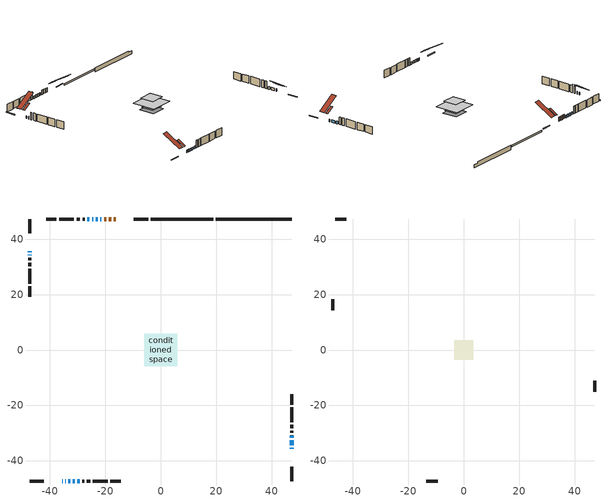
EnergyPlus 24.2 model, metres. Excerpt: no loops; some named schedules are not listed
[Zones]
conditioned space
 floor adiabatic (Floor4 construction): -3.2,-3.2 -3.2,3.2 3.2,3.2 3.2,-3.2 z0.91
 floor adiabatic (AdiabaticFloorConstruction): -5.94,-5.94 -5.94,5.94 5.94,5.94 5.94,-5.94 z2.13
 floor foundation (Slab1 construction): -3.87,-3.87 -3.87,3.87 3.87,3.87 3.87,-3.87 z-1.22
 floor foundation (Slab2 construction): -3.2,-3.2 -3.2,3.2 3.2,3.2 3.2,-3.2 z0
 wall outside (RimJoist1 construction): -4.54,47.31 -9.68,47.31 / -47.31,-47.31 -42.17,-47.31 / -47.31,47.31 -47.31,42.17 / 47.31,-47.31 47.31,-42.17 z0.91:1.21
 wall outside (AdiabaticWallConstruction 1): -16.2,47.31 -17.02,47.31 / -17.94,47.31 -18.75,47.31 / -19.68,47.31 -20.49,47.31 z0.91:2.94
 wall outside (AdiabaticWallConstruction): -35.64,-47.31 -35.41,-47.31 / -34.48,-47.31 -34.26,-47.31 / -21.42,47.31 -21.85,47.31 / -47.31,35.64 -47.31,35.3 / 47.31,-35.64 47.31,-35.3 / -33.34,-47.31 -32.66,-47.31 / -31.73,-47.31 -31.02,-47.31 / -22.77,47.31 -23.38,47.31 / 47.31,-34.37 47.31,-32.54 / 47.31,-31.61 47.31,-30.88 / -30.09,-47.31 -29.29,-47.31 / -24.31,47.31 -24.81,47.31 / -25.74,47.31 -26.57,47.31 / -47.31,34.37 -47.31,34.16 z0.91:2.13
 wall outside (Wall1 construction): -27.49,47.31 -28.26,47.31 / -28.36,-47.31 -27.6,-47.31 / -47.31,33.23 -47.31,32.47 / 47.31,-29.95 47.31,-29.19 z0.91:4.57
 wall outside (Wall2 construction): -29.19,47.31 -30.4,47.31 / -26.67,-47.31 -25.45,-47.31 / -47.31,31.54 -47.31,30.32 / 47.31,-28.26 47.31,-27.04 z0.91:4.57
 wall outside (Wall3 construction): -31.33,47.31 -36.72,47.31 / -24.52,-47.31 -19.13,-47.31 / -47.31,29.39 -47.31,24 / 47.31,-26.11 47.31,-20.72 z0.91:4.57
 wall outside (Wall4 construction): -37.65,47.31 -41.43,47.31 / -18.21,-47.31 -14.42,-47.31 / -47.31,23.08 -47.31,19.29 / 47.31,-19.79 47.31,-16.01 z0.91:4.57
 wall foundation (FoundationWall1 construction): 19.88,47.31,-1.22 19.88,47.31,0.91 44.57,47.31,0.91 44.57,47.31,0.31 47.31,47.31,0.31 47.31,47.31,-1.22
 wall foundation (FoundationWall2 construction): 18.95,47.31 -3.61,47.31 z0:0.61
 window (WindowConstruction): -35.64,-47.31 -35.41,-47.31 z0.91:2.13
 window (WindowConstruction 9): -34.48,-47.31 -34.27,-47.31 z0.91:2.13
 window (WindowConstruction 10): -21.42,47.31 -21.84,47.31 z0.91:2.13
 window (WindowConstruction 11): -47.31,35.64 -47.31,35.3 z0.91:2.13
 window (WindowConstruction 12): 47.31,-35.64 47.31,-35.3 z0.91:2.13
 window (WindowConstruction 13): -33.34,-47.31 -32.66,-47.31 z0.91:2.13
 window (WindowConstruction 1): -31.73,-47.31 -31.02,-47.31 z0.91:2.13
 window (WindowConstruction 2): -22.77,47.31 -23.38,47.31 z0.91:2.13
 window (WindowConstruction 3): 47.31,-34.37 47.31,-32.54 z0.91:2.13
 window (WindowConstruction 4): 47.31,-31.61 47.31,-30.88 z0.91:2.13
 window (WindowConstruction 5): -30.09,-47.31 -29.29,-47.31 z0.91:2.13
 window (WindowConstruction 6): -24.31,47.31 -24.81,47.31 z0.91:2.13
 window (WindowConstruction 7): -25.74,47.31 -26.57,47.31 z0.91:2.13
 window (WindowConstruction 8): -47.31,34.37 -47.31,34.16 z0.91:2.13
 door (Door): -16.2,47.31 -17.01,47.31 z0.91:2.94
 door (Door 1): -17.94,47.31 -18.75,47.31 z0.91:2.94
 door (Door 2): -19.68,47.31 -20.49,47.31 z0.91:2.94
 ceiling adiabatic (AdiabaticFloorConstruction): 5.94,-5.94 5.94,5.94 -5.94,5.94 -5.94,-5.94 z2.13
 roof outside (Roof4 construction): -15.28,47.31,4.57 -15.28,43.5,6.79 -14.17,43.5,6.79 -14.17,47.31,4.57; -36.57,-47.31,4.57 -36.57,-43.5,6.79 -37.67,-43.5,6.79 -37.67,-47.31,4.57; -47.31,36.57,4.57 -43.5,36.57,6.79 -43.5,37.67,6.79 -47.31,37.67,4.57; 47.31,-36.57,4.57 43.5,-36.57,6.79 43.5,-37.67,6.79 47.31,-37.67,4.57
attic - vented
 floor to conditioned space (Floor1 construction Reversed): -3.5,-3.5 -3.5,3.5 3.5,3.5 3.5,-3.5 z4.57
 floor to conditioned space (Floor2 construction Reversed): -3.43,-3.43 -3.43,3.43 3.43,3.43 3.43,-3.43 z4.57
 wall outside (Wall6 construction): -42.36,47.31 -46.38,47.31 / -13.49,-47.31 -9.48,-47.31 / -47.31,18.36 -47.31,14.35 / 47.31,-15.08 47.31,-11.06 z0.91:4.57
 roof outside (Roof1 construction): -13.24,47.31,4.57 -13.24,38.2,9.88 -10.61,38.2,9.88 -10.61,47.31,4.57; -38.6,-47.31,4.57 -38.6,-38.2,9.88 -41.24,-38.2,9.88 -41.24,-47.31,4.57; -47.31,38.6,4.57 -38.2,38.6,9.88 -38.2,41.24,9.88 -47.31,41.24,4.57; 47.31,-38.6,4.57 38.2,-38.6,9.88 38.2,-41.24,9.88 47.31,-41.24,4.57
[Building]
Building 1: Terrain=Suburbs
[Site:Location]
Swift Current_SK: Latitude {deg}=50.29; Longitude {deg}=-107.69; Time Zone {hr}=-6; Elevation {m}=817; Keep Site Location Information=Yes
[Site:GroundTemperature:Shallow]
0.0715302, -2.00391, -2.17012, -1.18522, 2.76862, 6.70403, 10.1158, 12.2771, 12.4607, 10.7029, 7.37809, 3.5634
[Site:WaterMainsTemperature]
Calculation Method=Schedule; Temperature Schedule=mains temperature schedule
[Material] Roughness=Rough; Thermal Absorptance=0.9
Name | Thickness {m} | Conductivity {W/m-K} | Density {kg/m3} | Specific Heat {J/kg-K} | Solar Absorptance | Visible Absorptance
asphalt or fiberglass shingles | 0.00635 | 0.162714 | 1121.4 | 1465.45 | 0.84 | 0.84
ceiling loosefill ins | 0.338667 | 0.0480833 | 16.02 | 1046.75 | 0.7 | 0.7
ceiling stud and cavity | 0.0889 | 7.21176 | 20.9862 | 1087.66 | 0.7 | 0.7
ceiling stud and cavity 1 | 0.1397 | 0.0873758 | 65.682 | 1177.47 | 0.7 | 0.7
concrete 4.0 in. | 0.1016 | 1.803125 | 2242.8 | 837.4 | 0.7 | 0.7
concrete 8.0 in. | 0.2032 | 1.803125 | 2242.8 | 837.4 | 0.7 | 0.7
door material | 0.04445 | 0.0451087 | 512.64 | 1214.23 | 0.7 | 0.7
door material 1 | 0.04445 | 0.20624 | 512.64 | 1214.23 | 0.7 | 0.7
exterior vertical ins | 0.0454343 | 0.029427 | 32.04 | 1214.23 | 0.7 | 0.7
exterior vertical ins 1 | 0.0573087 | 0.029427 | 32.04 | 1214.23 | 0.7 | 0.7
floor covering | 0.0127 | 9.015625 | 54.468 | 1339.84 | 0.6 | 0.6
floor covering 1 | 0.0127 | 0.0433444 | 54.468 | 1339.84 | 0.6 | 0.6
floor rigid ins; wall rigid ins 1 | 0.512978 | 0.029427 | 32.04 | 1214.23 | 0.7 | 0.7
floor stud and cavity | 0.0889 | 0.220277 | 50.32683 | 1063.81 | 0.7 | 0.7
floor stud and cavity 1 | 0.1397 | 1.75129 | 37.0049 | 1207.88 | 0.7 | 0.7
furniture material conditioned space 1 | 0.1524 | 0.115458 | 640.8 | 1214.23 | 0.6 | 0.6
gypsum board | 0.0127 | 0.160291 | 801 | 837.4 | 0.6 | 0.6
gypsum board 1 | 0.00254 | 0.160291 | 801 | 837.4 | 0.6 | 0.6
gypsum board 2 | 0.0127 | 0.160291 | 801 | 837.4 | 0.7 | 0.7
osb sheathing 0.5 in. | 0.0127 | 0.115458 | 512.64 | 1214.23 | 0.7 | 0.7
osb sheathing 0.75 in. | 0.01905 | 0.115458 | 512.64 | 1214.23 | 0.7 | 0.7
rim joist stud and cavity | 0.0508 | 0.271007 | 50.32683 | 1063.81 | 0.6 | 0.6
roof stud and cavity | 0.2032 | 0.170543 | 78.34581 | 1123.46 | 0.7 | 0.7
wall rigid ins | 0.103632 | 0.029427 | 32.04 | 1214.23 | 0.7 | 0.7
wall stud and cavity | 0.1397 | 0.0759218 | 139.0536 | 1170.24 | 0.7 | 0.7
wall stud and cavity 1 | 0.1397 | 0.120028 | 139.0536 | 1170.24 | 0.7 | 0.7
wall stud and cavity 2 | 0.1397 | 0.0743564 | 139.0536 | 1170.24 | 0.7 | 0.7
wall stud and cavity 3 | 0.1397 | 0.536101 | 139.0536 | 1170.24 | 0.7 | 0.7
wall stud and cavity 4 | 0.0889 | 6.1454 | 50.32683 | 1063.81 | 0.6 | 0.6
wall stud and cavity 5 | 0.0889 | 0.380278 | 52.3479 | 1209.89 | 0.7 | 0.7
wall stud and cavity 6 | 0.0889 | 0.391764 | 83.0341 | 1211.67 | 0.7 | 0.7
wood siding | 0.0254 | 0.102417 | 544.68 | 1172.36 | 0 | 0
wood siding 1 | 0.00254 | 0.102417 | 544.68 | 1172.36 | 0 | 0
wood siding 2; wood siding 3; wood siding 4 | 0.0254 | 0.102417 | 544.68 | 1172.36 | 0.7 | 0.7
[WindowMaterial:SimpleGlazingSystem]
Name | U-Factor {W/m2-K} | Solar Heat Gain Coefficient
WindowMaterial | 3.01842 | 0.55
WindowMaterial 1 | 2.95426 | 0.63
WindowMaterial 10 | 3.00026 | 0.58
WindowMaterial 2 | 5.11474 | 0.58
WindowMaterial 3 | 2.904297 | 0.68
WindowMaterial 4 | 4.96484 | 0.59
WindowMaterial 5 | 2.94177 | 0.64
WindowMaterial 6 | 5.31574 | 0.57
WindowMaterial 7 | 4.81438 | 0.61
WindowMaterial 8 | 1.919164 | 0.46
WindowMaterial 9 | 1.84762 | 0.5
[Construction]
AdiabaticFloorConstruction: floor stud and cavity 1, floor rigid ins, osb sheathing 0.75 in., floor covering 1
AdiabaticWallConstruction: wood siding 3, wall rigid ins 1, wall stud and cavity 5, gypsum board
AdiabaticWallConstruction 1: wood siding 4, wall rigid ins 1, wall stud and cavity 5, gypsum board
Door; Door 2: door material
Door 1: door material 1
Floor1 construction Reversed: gypsum board 1, ceiling stud and cavity
Floor2 construction Reversed: gypsum board, ceiling stud and cavity 1, ceiling loosefill ins
Floor4 construction: floor stud and cavity, floor covering
FoundationWall1 construction; FoundationWall2 construction: concrete 8.0 in., gypsum board 2
furniture construction conditioned space 1: furniture material conditioned space 1
PartitionWallConstruction: gypsum board, wall stud and cavity 6, gypsum board
RimJoist1 construction: wood siding 2, rim joist stud and cavity
Roof1 construction: asphalt or fiberglass shingles
Roof4 construction: asphalt or fiberglass shingles, osb sheathing 0.75 in., roof stud and cavity, gypsum board
Slab1 construction; Slab2 construction: concrete 4.0 in.
Wall1 construction: wood siding, osb sheathing 0.5 in., wall stud and cavity, gypsum board
Wall2 construction: wood siding, osb sheathing 0.5 in., wall stud and cavity 1, gypsum board
Wall3 construction: wood siding, osb sheathing 0.5 in., wall stud and cavity 2, gypsum board
Wall4 construction: wood siding, wall rigid ins, osb sheathing 0.5 in., wall stud and cavity 3, gypsum board
Wall6 construction: wood siding 1, wall stud and cavity 4
WindowConstruction: WindowMaterial
WindowConstruction 1: WindowMaterial 1
WindowConstruction 10: WindowMaterial 9
WindowConstruction 11; WindowConstruction 12; WindowConstruction 13: WindowMaterial 10
WindowConstruction 2: WindowMaterial 2
WindowConstruction 3: WindowMaterial 3
WindowConstruction 4: WindowMaterial 4
WindowConstruction 5: WindowMaterial 5
WindowConstruction 6: WindowMaterial 6
WindowConstruction 7: WindowMaterial 7
WindowConstruction 8; WindowConstruction 9: WindowMaterial 8
[Zone] Multiplier=1; Part of Total Floor Area=Yes
Name | Volume {m3}
attic - vented | 79.0646
conditioned space | 352.7
[Space]
Name | Zone | Volume {m3}
attic - vented 1 | attic - vented | 79.0646
conditioned space 1 | conditioned space | 352.7
[ZoneInfiltration:EffectiveLeakageArea]
infil attic - vented 1: Zone or Space=attic - vented 1; Schedule=Always On Discrete; Effective Air Leakage Area {cm2}=2994.08; Stack Coefficient=0.000623842; Wind Coefficient=1.68755e-05
[ZoneMixing]
whole house fan mix: Zone or Space=attic - vented; Schedule=Always On Continuous; Design Flow Rate Calculation Method=Flow/Zone; Design Flow Rate {m3/s}=0; Source Zone or Space=conditioned space
[SurfaceProperty:ExposedFoundationPerimeter] Exposed Perimeter Calculation Method=TotalExposedPerimeter
Name | Total Exposed Perimeter {m}
Slab1 | 27.432
Slab2 | 22.555
[InternalMass] Zone or ZoneList=conditioned space; Space or SpaceList=conditioned space 1
Name | Construction | Surface Area {m2}
furniture mass conditioned space 1 | furniture construction conditioned space 1 | 113.145
partition wall mass | PartitionWallConstruction | 241.897
[Lights]
interior lighting: Zone or ZoneList or Space or SpaceList=conditioned space 1; Schedule=interior lighting schedule; Design Level Calculation Method=LightingLevel; Lighting Level {W}=343.2; Return Air Fraction=0; Fraction Radiant=0.6; Fraction Visible=0.2; Fraction Replaceable=1
[People]
occupants: Zone or ZoneList or Space or SpaceList=conditioned space 1; Number of People Schedule=occupants schedule; Number of People Calculation Method=People; Number of People=3; Fraction Radiant=0.314171; Sensible Heat Fraction=0.56303; Activity Level Schedule=occupants activity schedule; Carbon Dioxide Generation Rate {m3/s-W}=0; Enable ASHRAE 55 Comfort Warnings=No; Mean Radiant Temperature Calculation Type=EnclosureAveraged
[ElectricEquipment] Zone or ZoneList or Space or SpaceList=conditioned space 1; Design Level Calculation Method=EquipmentLevel
Name | Schedule | Design Level {W} | Fraction Latent | Fraction Radiant | Fraction Lost
clothes dryer | clothes dryer schedule | 140.772 | 0.015 | 0.081 | 0.85
clothes washer | clothes washer schedule | 32.1985 | 0.03 | 0.162 | 0.7
cooking range | cooking range schedule | 215.147 | 0.08 | 0.432 | 0.2
dishwasher | dishwasher schedule | 66.8632 | 0.3 | 0.18 | 0.4
fridge | fridge schedule | 72.9452 | 0 | 0.6 | 0
mech vent house fan | mech vent house fan schedule | 0 | 0 | 0 | 1
mech vent house fan cfis | mech vent house fan cfis schedule | 0 | 0 | 0 | 0
misc plug loads | misc plug loads schedule | 494.7 | 0.045 | 0.513 | 0.1
whole house fan | Always On Discrete | 0 | 0 | 0 | 1
[OtherEquipment] Zone or ZoneList or Space or SpaceList=conditioned space 1; Design Level Calculation Method=EquipmentLevel
Name | Fuel Type | Schedule | Design Level {W} | Fraction Latent | Fraction Radiant | Fraction Lost
clothes dryer 1 | Electricity | clothes dryer schedule | 0 | 0.015 | 0.081 | 0.85
cooking range 1 | Electricity | cooking range schedule | 0 | 0.08 | 0.432 | 0.2
general water use latent | None | general water use schedule | 62.594 | 1 | 0 | 0
general water use sensible | None | general water use schedule | -61.6891 | 0 | 0.6 | 0
mech vent house fan latent load | None | Always On Discrete | 0 | 1 | 0 | 0
mech vent house fan sensible load | None | Always On Discrete | 0 | 0 | 0 | 0
water heater energy adjustment1 | Electricity | Always On Discrete | 0.01 | 0 | 0 | 1
[ZoneInfiltration:DesignFlowRate] Zone or ZoneList or Space or SpaceList=conditioned space 1; Schedule=Always On Discrete; Design Flow Rate Calculation Method=Flow/Zone; Design Flow Rate {m3/s}=0
infil flow; natural vent flow; whole house fan flow
[AvailabilityManager:Scheduled]
furnace airloop Availability Manager: Schedule=Always On Discrete
[Foundation:Kiva] Initial Indoor Air Temperature {C}=21; Wall Depth Below Slab {m}=0.2032; Custom Block X Position 1 {m}=0.2159; Custom Block Z Position 1 {m}=0
Name | Wall Height Above Grade {m} | Custom Block Material Name 1 | Custom Block Depth 1 {m}
Foundation Kiva 1 | 0.910011 | exterior vertical ins | 2.13
Foundation Kiva 2 | 0.609996 | exterior vertical ins 1 | 0.609996
[Foundation:Kiva:Settings]
Soil Conductivity {W/m-K}=0.849921; Soil Density {kg/m3}=1842.3; Soil Specific Heat {J/kg-K}=418.7; Ground Solar Absorptivity=0.9; Ground Thermal Absorptivity=0.9; Ground Surface Roughness {m}=0.03; Far-Field Width {m}=40; Deep-Ground Boundary Condition=ZeroFlux; Deep-Ground Depth {m}=40; Minimum Cell Dimension {m}=0.2; Maximum Cell Growth Coefficient=3; Simulation Timestep=Timestep
[Exterior:Lights]
exterior lighting: Schedule=exterior lighting schedule; Design Level {W}=75.6
[EnergyManagementSystem:GlobalVariable]
furnace_airloop_Fan_RTF
infil_program_Qfan
infil_program_Qinf
natural_vent_program_Qnv
natural_vent_program_Qwhf
[EnergyManagementSystem:Sensor]
Name | Output:Variable or Output:Meter Index Key | Output:Variable or Output:Meter
airflow_gain | infil flow | Infiltration Sensible Heat Gain Energy
airflow_gain_1 | natural vent flow | Infiltration Sensible Heat Gain Energy
airflow_gain_2 | whole house fan flow | Infiltration Sensible Heat Gain Energy
airflow_loss | infil flow | Infiltration Sensible Heat Loss Energy
airflow_loss_1 | natural vent flow | Infiltration Sensible Heat Loss Energy
airflow_loss_2 | whole house fan flow | Infiltration Sensible Heat Loss Energy
clg_load_cond |  | Cooling:EnergyTransfer:Zone:CONDITIONED SPACE
clg_sp_s; clg_sp_s_1 | cooling setpoint | Schedule Value
clothes_dryer_exhaust_0_sch_s | clothes dryer exhaust 0 schedule | Schedule Value
cool_season | cooling season schedule | Schedule Value
htg_load_cond |  | Heating:EnergyTransfer:Zone:CONDITIONED SPACE
htg_sp_s; htg_sp_s_1 | heating setpoint | Schedule Value
ig_ee_conv | clothes dryer | Electric Equipment Convective Heating Energy
ig_ee_conv_2 | cooking range | Electric Equipment Convective Heating Energy
ig_ee_conv_4 | fridge | Electric Equipment Convective Heating Energy
ig_ee_conv_5 | misc plug loads | Electric Equipment Convective Heating Energy
ig_ee_conv_6 | whole house fan | Electric Equipment Convective Heating Energy
ig_ee_rad | clothes dryer | Electric Equipment Radiant Heating Energy
ig_ee_rad_2 | cooking range | Electric Equipment Radiant Heating Energy
ig_ee_rad_4 | fridge | Electric Equipment Radiant Heating Energy
ig_ee_rad_5 | misc plug loads | Electric Equipment Radiant Heating Energy
ig_ee_rad_6 | whole house fan | Electric Equipment Radiant Heating Energy
ig_lgt_conv | interior lighting | Lights Convective Heating Energy
ig_lgt_rad | interior lighting | Lights Radiant Heating Energy
ig_lgt_vis | interior lighting | Lights Visible Radiation Heating Energy
ig_oe_conv | clothes dryer 1 | Other Equipment Convective Heating Energy
ig_oe_conv_1 | cooking range 1 | Other Equipment Convective Heating Energy
ig_oe_conv_2 | general water use latent | Other Equipment Convective Heating Energy
ig_oe_conv_3 | general water use sensible | Other Equipment Convective Heating Energy
ig_oe_conv_4 | water heater energy adjustment1 | Other Equipment Convective Heating Energy
ig_oe_rad | clothes dryer 1 | Other Equipment Radiant Heating Energy
ig_oe_rad_1 | cooking range 1 | Other Equipment Radiant Heating Energy
ig_oe_rad_2 | general water use latent | Other Equipment Radiant Heating Energy
ig_oe_rad_3 | general water use sensible | Other Equipment Radiant Heating Energy
ig_oe_rad_4 | water heater energy adjustment1 | Other Equipment Radiant Heating Energy
ig_ppl_conv | occupants | People Convective Heating Energy
ig_ppl_rad | occupants | People Radiant Heating Energy
im_conv | furniture mass conditioned space 1 | Surface Inside Face Convection Heat Gain Energy
im_conv_1 | partition wall mass | Surface Inside Face Convection Heat Gain Energy
im_ig | furniture mass conditioned space 1 | Surface Inside Face Internal Gains Radiation Heat Gain Energy
im_ig_1 | partition wall mass | Surface Inside Face Internal Gains Radiation Heat Gain Energy
im_lgt | furniture mass conditioned space 1 | Surface Inside Face Lights Radiation Heat Gain Energy
im_lgt_1 | partition wall mass | Surface Inside Face Lights Radiation Heat Gain Energy
im_sol | furniture mass conditioned space 1 | Surface Inside Face Solar Radiation Heat Gain Energy
im_sol_1 | partition wall mass | Surface Inside Face Solar Radiation Heat Gain Energy
im_surf | furniture mass conditioned space 1 | Surface Inside Face Net Surface Thermal Radiation Heat Gain Energy
im_surf_1 | partition wall mass | Surface Inside Face Net Surface Thermal Radiation Heat Gain Energy
mv_conv | mech vent house fan | Electric Equipment Convective Heating Energy
mv_conv_1 | mech vent house fan cfis | Electric Equipment Convective Heating Energy
mv_conv_2 | mech vent house fan latent load | Other Equipment Convective Heating Energy
mv_conv_3 | mech vent house fan sensible load | Other Equipment Convective Heating Energy
mv_rad | mech vent house fan | Electric Equipment Radiant Heating Energy
mv_rad_1 | mech vent house fan cfis | Electric Equipment Radiant Heating Energy
mv_rad_2 | mech vent house fan latent load | Other Equipment Radiant Heating Energy
mv_rad_3 | mech vent house fan sensible load | Other Equipment Radiant Heating Energy
natural_vent_s | natural vent schedule | Schedule Value
out_pb_s |  | Site Outdoor Air Barometric Pressure
out_wt_s |  | Site Outdoor Air Humidity Ratio
site_vw_s |  | Site Wind Speed
ss_back_out | Window1 | Surface Window Shortwave from Zone Back Out Window Heat Transfer Rate
ss_back_out_1 | Window10 | Surface Window Shortwave from Zone Back Out Window Heat Transfer Rate
ss_back_out_10 | Window6 | Surface Window Shortwave from Zone Back Out Window Heat Transfer Rate
ss_back_out_11 | Window7 | Surface Window Shortwave from Zone Back Out Window Heat Transfer Rate
ss_back_out_12 | Window8 | Surface Window Shortwave from Zone Back Out Window Heat Transfer Rate
ss_back_out_13 | Window9 | Surface Window Shortwave from Zone Back Out Window Heat Transfer Rate
ss_back_out_2 | Window11 | Surface Window Shortwave from Zone Back Out Window Heat Transfer Rate
ss_back_out_3 | Window12 | Surface Window Shortwave from Zone Back Out Window Heat Transfer Rate
ss_back_out_4 | Window13 | Surface Window Shortwave from Zone Back Out Window Heat Transfer Rate
ss_back_out_5 | Window14 | Surface Window Shortwave from Zone Back Out Window Heat Transfer Rate
ss_back_out_6 | Window2 | Surface Window Shortwave from Zone Back Out Window Heat Transfer Rate
ss_back_out_7 | Window3 | Surface Window Shortwave from Zone Back Out Window Heat Transfer Rate
ss_back_out_8 | Window4 | Surface Window Shortwave from Zone Back Out Window Heat Transfer Rate
ss_back_out_9 | Window5 | Surface Window Shortwave from Zone Back Out Window Heat Transfer Rate
ss_conv | Door1 | Surface Inside Face Convection Heat Gain Energy
ss_conv_1 | Door2 | Surface Inside Face Convection Heat Gain Energy
ss_conv_10 | Window3 | Surface Inside Face Convection Heat Gain Energy
ss_conv_11 | Window4 | Surface Inside Face Convection Heat Gain Energy
ss_conv_12 | Window5 | Surface Inside Face Convection Heat Gain Energy
ss_conv_13 | Window6 | Surface Inside Face Convection Heat Gain Energy
ss_conv_14 | Window7 | Surface Inside Face Convection Heat Gain Energy
ss_conv_15 | Window8 | Surface Inside Face Convection Heat Gain Energy
ss_conv_16 | Window9 | Surface Inside Face Convection Heat Gain Energy
ss_conv_2 | Door3 | Surface Inside Face Convection Heat Gain Energy
ss_conv_3 | Window1 | Surface Inside Face Convection Heat Gain Energy
ss_conv_4 | Window10 | Surface Inside Face Convection Heat Gain Energy
ss_conv_5 | Window11 | Surface Inside Face Convection Heat Gain Energy
ss_conv_6 | Window12 | Surface Inside Face Convection Heat Gain Energy
ss_conv_7 | Window13 | Surface Inside Face Convection Heat Gain Energy
ss_conv_8 | Window14 | Surface Inside Face Convection Heat Gain Energy
ss_conv_9 | Window2 | Surface Inside Face Convection Heat Gain Energy
ss_ig | Door1 | Surface Inside Face Internal Gains Radiation Heat Gain Energy
ss_ig_1 | Door2 | Surface Inside Face Internal Gains Radiation Heat Gain Energy
ss_ig_10 | Window3 | Surface Inside Face Internal Gains Radiation Heat Gain Energy
ss_ig_11 | Window4 | Surface Inside Face Internal Gains Radiation Heat Gain Energy
ss_ig_12 | Window5 | Surface Inside Face Internal Gains Radiation Heat Gain Energy
ss_ig_13 | Window6 | Surface Inside Face Internal Gains Radiation Heat Gain Energy
ss_ig_14 | Window7 | Surface Inside Face Internal Gains Radiation Heat Gain Energy
ss_ig_15 | Window8 | Surface Inside Face Internal Gains Radiation Heat Gain Energy
ss_ig_16 | Window9 | Surface Inside Face Internal Gains Radiation Heat Gain Energy
ss_ig_2 | Door3 | Surface Inside Face Internal Gains Radiation Heat Gain Energy
ss_ig_3 | Window1 | Surface Inside Face Internal Gains Radiation Heat Gain Energy
ss_ig_4 | Window10 | Surface Inside Face Internal Gains Radiation Heat Gain Energy
ss_ig_5 | Window11 | Surface Inside Face Internal Gains Radiation Heat Gain Energy
ss_ig_6 | Window12 | Surface Inside Face Internal Gains Radiation Heat Gain Energy
ss_ig_7 | Window13 | Surface Inside Face Internal Gains Radiation Heat Gain Energy
ss_ig_8 | Window14 | Surface Inside Face Internal Gains Radiation Heat Gain Energy
ss_ig_9 | Window2 | Surface Inside Face Internal Gains Radiation Heat Gain Energy
ss_lgt | Door1 | Surface Inside Face Lights Radiation Heat Gain Energy
ss_lgt_1 | Door2 | Surface Inside Face Lights Radiation Heat Gain Energy
ss_lgt_2 | Door3 | Surface Inside Face Lights Radiation Heat Gain Energy
ss_sol | Door1 | Surface Inside Face Solar Radiation Heat Gain Energy
ss_sol_1 | Door2 | Surface Inside Face Solar Radiation Heat Gain Energy
ss_sol_2 | Door3 | Surface Inside Face Solar Radiation Heat Gain Energy
ss_surf | Door1 | Surface Inside Face Net Surface Thermal Radiation Heat Gain Energy
ss_surf_1 | Door2 | Surface Inside Face Net Surface Thermal Radiation Heat Gain Energy
ss_surf_10 | Window3 | Surface Inside Face Net Surface Thermal Radiation Heat Gain Energy
ss_surf_11 | Window4 | Surface Inside Face Net Surface Thermal Radiation Heat Gain Energy
ss_surf_12 | Window5 | Surface Inside Face Net Surface Thermal Radiation Heat Gain Energy
ss_surf_13 | Window6 | Surface Inside Face Net Surface Thermal Radiation Heat Gain Energy
ss_surf_14 | Window7 | Surface Inside Face Net Surface Thermal Radiation Heat Gain Energy
ss_surf_15 | Window8 | Surface Inside Face Net Surface Thermal Radiation Heat Gain Energy
ss_surf_16 | Window9 | Surface Inside Face Net Surface Thermal Radiation Heat Gain Energy
ss_surf_2 | Door3 | Surface Inside Face Net Surface Thermal Radiation Heat Gain Energy
ss_surf_3 | Window1 | Surface Inside Face Net Surface Thermal Radiation Heat Gain Energy
ss_surf_4 | Window10 | Surface Inside Face Net Surface Thermal Radiation Heat Gain Energy
ss_surf_5 | Window11 | Surface Inside Face Net Surface Thermal Radiation Heat Gain Energy
ss_surf_6 | Window12 | Surface Inside Face Net Surface Thermal Radiation Heat Gain Energy
ss_surf_7 | Window13 | Surface Inside Face Net Surface Thermal Radiation Heat Gain Energy
ss_surf_8 | Window14 | Surface Inside Face Net Surface Thermal Radiation Heat Gain Energy
ss_surf_9 | Window2 | Surface Inside Face Net Surface Thermal Radiation Heat Gain Energy
ss_trans_in | Window1 | Surface Window Transmitted Solar Radiation Rate
ss_trans_in_1 | Window10 | Surface Window Transmitted Solar Radiation Rate
ss_trans_in_10 | Window6 | Surface Window Transmitted Solar Radiation Rate
